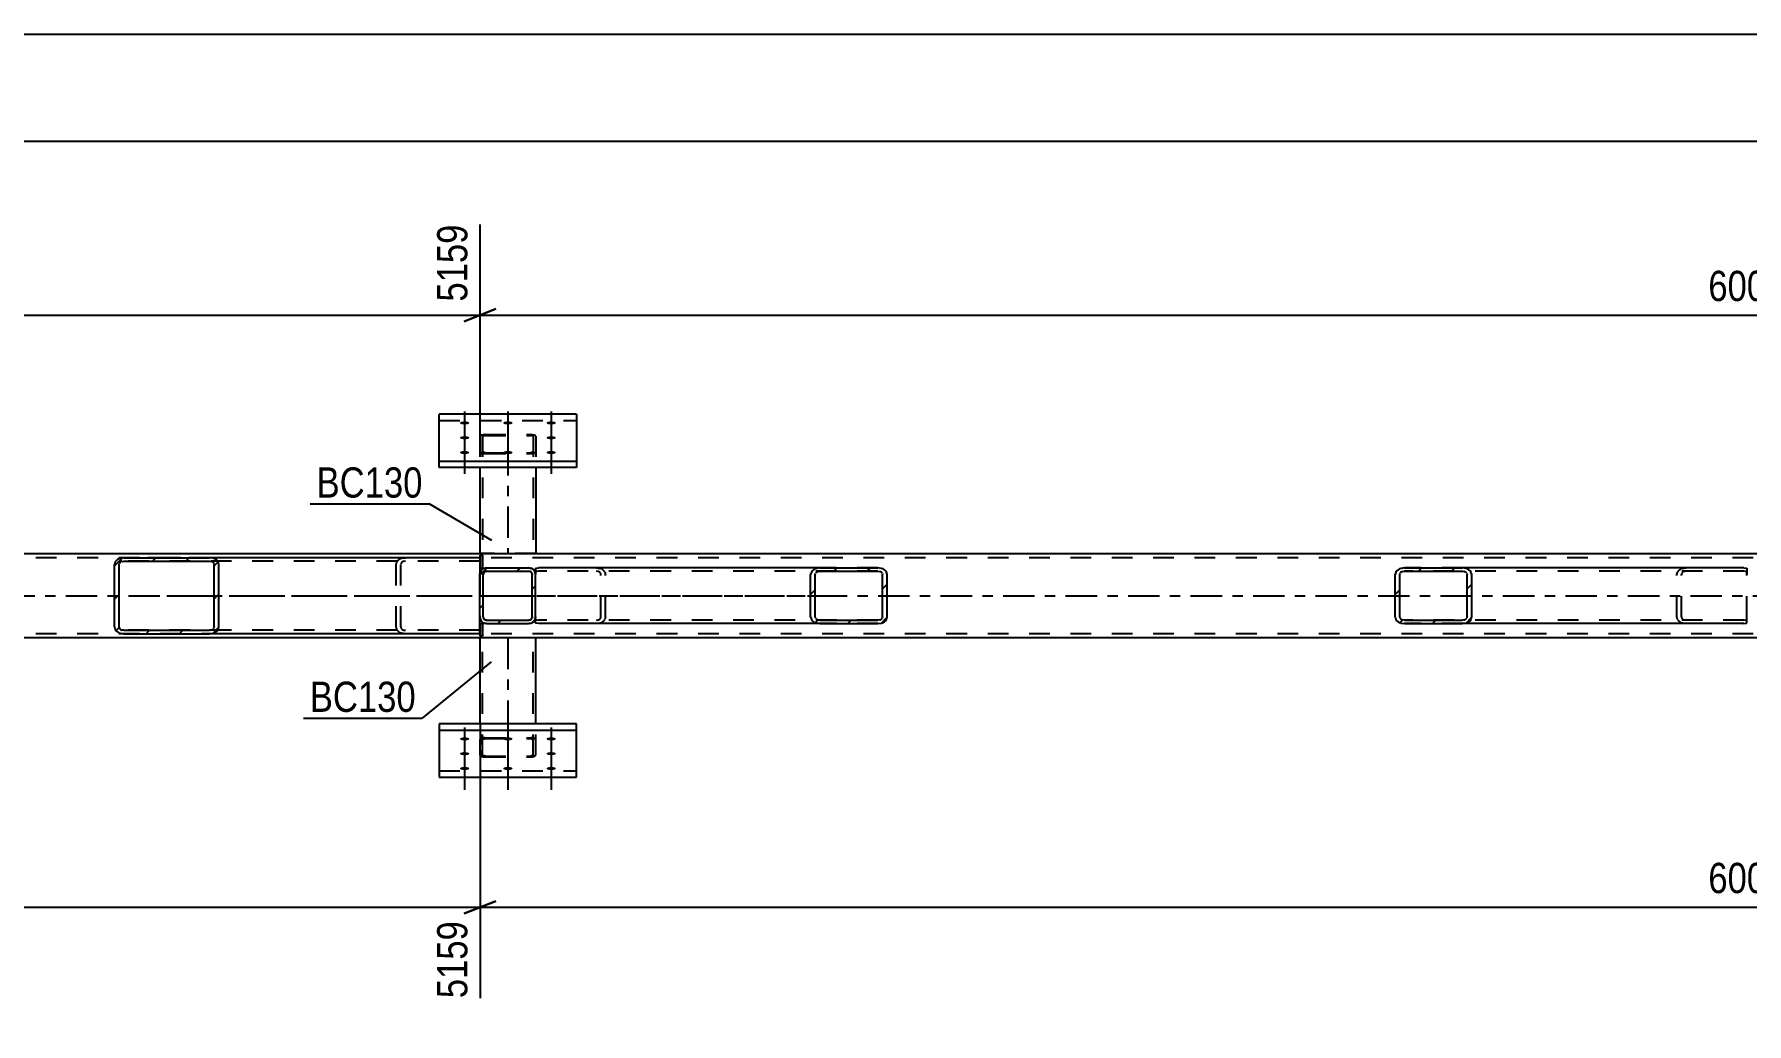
# Model space of a CAD drawing. Header units: millimetres. Extents: x 0 to 1189, y 0 to 841.
# Drawn here: x 162.2 to 324.4, y 331.2 to 425 of the extents above; entities that cross this region are included whole.
import ezdxf

# ---------------------------------------------------------------- set-up
doc = ezdxf.new("R2010")
doc.units = ezdxf.units.MM
doc.linetypes.add('DXK_LINE_DOT2', pattern=[3.9198, 1.9599, -1.9599])
doc.linetypes.add('DXK_LINE_DOT3', pattern=[5.9187, 2.979, -0.9799, 0.9799, -0.9799])
doc.styles.add('Arial Narrow', font='ARIALN.TTF', dxfattribs={"height": 0.2})

# ---------------------------------------------------------------- blocks, each defined once
blk = doc.blocks.new('Part-761554047-2771 - 2746')
at = {"color": 2, "linetype": 'Continuous'}
for p, q in [((204.44, 369.15), (204.44, 369.15)), ((204.44, 369.15), (204.44, 367.95)), ((204.44, 369.15), (204.68, 369.15)), ((204.68, 369.15), (204.68, 369.15)), ((204.68, 369.15), (204.68, 367.95)), ((204.68, 367.95), (204.44, 367.95)), ((204.68, 367.95), (204.68, 367.95))]:
    blk.add_line(p, q, dxfattribs=at)
at = {"color": 7, "linetype": 'DXK_LINE_DOT2'}
for p, q in [((204.44, 367.95), (204.44, 369.15)), ((204.68, 369.15), (204.68, 367.95))]:
    blk.add_line(p, q, dxfattribs=at)
blk = doc.blocks.new('Part-761554047-2772 - 2746')
at = {"color": 2, "linetype": 'Continuous'}
for p, q in [((204.44, 375.63), (204.44, 375.63)), ((204.44, 375.63), (204.68, 375.63)), ((204.44, 374.43), (204.44, 375.63)), ((204.68, 375.63), (204.68, 375.63)), ((204.68, 374.43), (204.68, 375.63)), ((204.44, 374.43), (204.68, 374.43)), ((204.68, 374.43), (204.68, 374.43))]:
    blk.add_line(p, q, dxfattribs=at)
at = {"color": 7, "linetype": 'DXK_LINE_DOT2'}
for p, q in [((204.44, 374.43), (204.44, 375.63)), ((204.68, 375.63), (204.68, 374.43)), ((204.68, 374.43), (204.68, 374.43))]:
    blk.add_line(p, q, dxfattribs=at)
blk = doc.blocks.new('Part-761554047-2777 - 2746')
at = {"color": 2, "linetype": 'Continuous'}
for p, q in [((76.43, 375.79), (666.07, 375.79)), ((661.27, 367.79), (76.43, 367.79))]:
    blk.add_line(p, q, dxfattribs=at)
at = {"color": 7, "linetype": 'DXK_LINE_DOT2'}
for p, q in [((666.07, 375.39), (76.43, 375.39)), ((666.07, 368.19), (76.43, 368.19))]:
    blk.add_line(p, q, dxfattribs=at)
at = {"color": 7, "linetype": 'DXK_LINE_DOT3'}
blk.add_line((76.43, 371.79), (666.07, 371.79), dxfattribs=at)
blk = doc.blocks.new('Part-761554047-2869 - 2746')
at = {"color": 2, "linetype": 'Continuous'}
for p, q in [((204.44, 359.64), (204.44, 367.79)), ((209.72, 359.64), (209.72, 367.79))]:
    blk.add_line(p, q, dxfattribs=at)
at = {"color": 7, "linetype": 'DXK_LINE_DOT2'}
for p, q in [((209.72, 367.79), (204.44, 367.79)), ((204.68, 356.68), (204.68, 367.79)), ((209.48, 356.68), (209.48, 367.79)), ((204.44, 359.64), (204.44, 356.68)), ((209.72, 356.68), (209.72, 359.64)), ((204.48, 358.22), (204.44, 358.15)), ((204.44, 356.68), (204.44, 358.15)), ((204.58, 358.27), (204.48, 358.22)), ((204.74, 358.31), (204.58, 358.27)), ((204.68, 358.15), (204.7, 358.19)), ((204.7, 358.19), (204.75, 358.21)), ((204.92, 358.32), (204.74, 358.31)), ((204.75, 358.21), (204.83, 358.23)), ((204.83, 358.23), (204.92, 358.24)), ((204.92, 358.32), (209.24, 358.32)), ((204.92, 358.24), (209.24, 358.24)), ((209.42, 358.31), (209.24, 358.32)), ((209.24, 358.24), (209.33, 358.23)), ((209.33, 358.23), (209.41, 358.21)), ((209.41, 358.21), (209.46, 358.19)), ((209.58, 358.27), (209.42, 358.31)), ((209.46, 358.19), (209.48, 358.15)), ((209.68, 358.22), (209.58, 358.27)), ((209.72, 358.15), (209.68, 358.22)), ((204.44, 356.68), (204.48, 356.61)), ((204.48, 356.61), (204.58, 356.56)), ((204.58, 356.56), (204.74, 356.52)), ((204.7, 356.65), (204.68, 356.68)), ((204.75, 356.62), (204.7, 356.65)), ((204.74, 356.52), (204.92, 356.51)), ((204.83, 356.6), (204.75, 356.62)), ((204.92, 356.59), (204.83, 356.6)), ((204.92, 356.59), (209.24, 356.59)), ((204.92, 356.51), (209.24, 356.51)), ((209.33, 356.6), (209.24, 356.59)), ((209.24, 356.51), (209.42, 356.52)), ((209.41, 356.62), (209.33, 356.6)), ((209.46, 356.65), (209.41, 356.62)), ((209.42, 356.52), (209.58, 356.56)), ((209.48, 356.68), (209.46, 356.65)), ((209.58, 356.56), (209.68, 356.61)), ((209.68, 356.61), (209.72, 356.68))]:
    blk.add_line(p, q, dxfattribs=at)
at = {"color": 7, "linetype": 'DXK_LINE_DOT3'}
blk.add_line((207.08, 367.79), (207.08, 357.42), dxfattribs=at)
blk = doc.blocks.new('Bolt-761554047-2819 - 2746')
at = {"linetype": 'Continuous'}
for points in [[(202.98, 358.37), (203.07, 358.36), (203.16, 358.35), (203.24, 358.34), (203.31, 358.32), (203.36, 358.29), (203.4, 358.26), (203.42, 358.23), (203.42, 358.2), (203.4, 358.17), (203.36, 358.14), (203.31, 358.12), (203.24, 358.09), (203.16, 358.08), (203.07, 358.07), (202.98, 358.07), (202.89, 358.07), (202.8, 358.08), (202.72, 358.09), (202.65, 358.12), (202.6, 358.14), (202.56, 358.17), (202.54, 358.2), (202.54, 358.23), (202.56, 358.26), (202.6, 358.29), (202.65, 358.32), (202.72, 358.34), (202.8, 358.35), (202.89, 358.36)], [(202.98, 356.96), (203.07, 356.96), (203.16, 356.95), (203.24, 356.94), (203.31, 356.91), (203.36, 356.89), (203.4, 356.86), (203.42, 356.83), (203.42, 356.8), (203.4, 356.77), (203.36, 356.74), (203.31, 356.71), (203.24, 356.69), (203.16, 356.68), (203.07, 356.67), (202.98, 356.66), (202.89, 356.67), (202.8, 356.68), (202.72, 356.69), (202.65, 356.71), (202.6, 356.74), (202.56, 356.77), (202.54, 356.8), (202.54, 356.83), (202.56, 356.86), (202.6, 356.89), (202.65, 356.91), (202.72, 356.94), (202.8, 356.95), (202.89, 356.96)], [(207.08, 358.37), (207.17, 358.36), (207.26, 358.35), (207.34, 358.34), (207.41, 358.32), (207.46, 358.29), (207.5, 358.26), (207.52, 358.23), (207.52, 358.2), (207.5, 358.17), (207.46, 358.14), (207.41, 358.12), (207.34, 358.09), (207.26, 358.08), (207.17, 358.07), (207.08, 358.07), (206.99, 358.07), (206.9, 358.08), (206.82, 358.09), (206.75, 358.12), (206.7, 358.14), (206.66, 358.17), (206.64, 358.2), (206.64, 358.23), (206.66, 358.26), (206.7, 358.29), (206.75, 358.32), (206.82, 358.34), (206.9, 358.35), (206.99, 358.36)], [(211.18, 358.37), (211.27, 358.36), (211.36, 358.35), (211.44, 358.34), (211.51, 358.32), (211.56, 358.29), (211.6, 358.26), (211.62, 358.23), (211.62, 358.2), (211.6, 358.17), (211.56, 358.14), (211.51, 358.12), (211.44, 358.09), (211.36, 358.08), (211.27, 358.07), (211.18, 358.07), (211.09, 358.07), (211, 358.08), (210.92, 358.09), (210.85, 358.12), (210.8, 358.14), (210.76, 358.17), (210.74, 358.2), (210.74, 358.23), (210.76, 358.26), (210.8, 358.29), (210.85, 358.32), (210.92, 358.34), (211, 358.35), (211.09, 358.36)], [(211.18, 356.96), (211.27, 356.96), (211.36, 356.95), (211.44, 356.94), (211.51, 356.91), (211.56, 356.89), (211.6, 356.86), (211.62, 356.83), (211.62, 356.8), (211.6, 356.77), (211.56, 356.74), (211.51, 356.71), (211.44, 356.69), (211.36, 356.68), (211.27, 356.67), (211.18, 356.66), (211.09, 356.67), (211, 356.68), (210.92, 356.69), (210.85, 356.71), (210.8, 356.74), (210.76, 356.77), (210.74, 356.8), (210.74, 356.83), (210.76, 356.86), (210.8, 356.89), (210.85, 356.91), (210.92, 356.94), (211, 356.95), (211.09, 356.96)], [(202.98, 355.56), (203.07, 355.56), (203.16, 355.55), (203.24, 355.53), (203.31, 355.51), (203.36, 355.49), (203.4, 355.46), (203.42, 355.43), (203.42, 355.4), (203.4, 355.37), (203.36, 355.34), (203.31, 355.31), (203.24, 355.29), (203.16, 355.27), (203.07, 355.26), (202.98, 355.26), (202.89, 355.26), (202.8, 355.27), (202.72, 355.29), (202.65, 355.31), (202.6, 355.34), (202.56, 355.37), (202.54, 355.4), (202.54, 355.43), (202.56, 355.46), (202.6, 355.49), (202.65, 355.51), (202.72, 355.53), (202.8, 355.55), (202.89, 355.56)], [(207.08, 355.56), (207.17, 355.56), (207.26, 355.55), (207.34, 355.53), (207.41, 355.51), (207.46, 355.49), (207.5, 355.46), (207.52, 355.43), (207.52, 355.4), (207.5, 355.37), (207.46, 355.34), (207.41, 355.31), (207.34, 355.29), (207.26, 355.27), (207.17, 355.26), (207.08, 355.26), (206.99, 355.26), (206.9, 355.27), (206.82, 355.29), (206.75, 355.31), (206.7, 355.34), (206.66, 355.37), (206.64, 355.4), (206.64, 355.43), (206.66, 355.46), (206.7, 355.49), (206.75, 355.51), (206.82, 355.53), (206.9, 355.55), (206.99, 355.56)], [(211.18, 355.56), (211.27, 355.56), (211.36, 355.55), (211.44, 355.53), (211.51, 355.51), (211.56, 355.49), (211.6, 355.46), (211.62, 355.43), (211.62, 355.4), (211.6, 355.37), (211.56, 355.34), (211.51, 355.31), (211.44, 355.29), (211.36, 355.27), (211.27, 355.26), (211.18, 355.26), (211.09, 355.26), (211, 355.27), (210.92, 355.29), (210.85, 355.31), (210.8, 355.34), (210.76, 355.37), (210.74, 355.4), (210.74, 355.43), (210.76, 355.46), (210.8, 355.49), (210.85, 355.51), (210.92, 355.53), (211, 355.55), (211.09, 355.56)]]:
    blk.add_hatch(color=1, dxfattribs=at).paths.add_polyline_path(points)
at = {"color": 1, "linetype": 'Continuous'}
for p, q in [((202.98, 359.31), (202.98, 356.19)), ((207.08, 359.31), (207.08, 356.19)), ((211.18, 359.31), (211.18, 356.19)), ((202.98, 357.9), (202.98, 354.78)), ((211.18, 357.9), (211.18, 354.78)), ((202.98, 356.5), (202.98, 353.38)), ((207.08, 356.5), (207.08, 353.38)), ((211.18, 356.5), (211.18, 353.38))]:
    blk.add_line(p, q, dxfattribs=at)
blk = doc.blocks.new('Bolt-761554047-2820 - 2746')
at = {"linetype": 'Continuous'}
for points in [[(202.98, 388.02), (202.89, 388.02), (202.8, 388.03), (202.72, 388.04), (202.65, 388.06), (202.6, 388.09), (202.56, 388.12), (202.54, 388.15), (202.54, 388.18), (202.56, 388.21), (202.6, 388.24), (202.65, 388.27), (202.72, 388.29), (202.8, 388.3), (202.89, 388.31), (202.98, 388.32), (203.07, 388.31), (203.16, 388.3), (203.24, 388.29), (203.31, 388.27), (203.36, 388.24), (203.4, 388.21), (203.42, 388.18), (203.42, 388.15), (203.4, 388.12), (203.36, 388.09), (203.31, 388.06), (203.24, 388.04), (203.16, 388.03), (203.07, 388.02)], [(207.08, 388.02), (206.99, 388.02), (206.9, 388.03), (206.82, 388.04), (206.75, 388.06), (206.7, 388.09), (206.66, 388.12), (206.64, 388.15), (206.64, 388.18), (206.66, 388.21), (206.7, 388.24), (206.75, 388.27), (206.82, 388.29), (206.9, 388.3), (206.99, 388.31), (207.08, 388.32), (207.17, 388.31), (207.26, 388.3), (207.34, 388.29), (207.41, 388.27), (207.46, 388.24), (207.5, 388.21), (207.52, 388.18), (207.52, 388.15), (207.5, 388.12), (207.46, 388.09), (207.41, 388.06), (207.34, 388.04), (207.26, 388.03), (207.17, 388.02)], [(211.18, 388.02), (211.09, 388.02), (211, 388.03), (210.92, 388.04), (210.85, 388.06), (210.8, 388.09), (210.76, 388.12), (210.74, 388.15), (210.74, 388.18), (210.76, 388.21), (210.8, 388.24), (210.85, 388.27), (210.92, 388.29), (211, 388.3), (211.09, 388.31), (211.18, 388.32), (211.27, 388.31), (211.36, 388.3), (211.44, 388.29), (211.51, 388.27), (211.56, 388.24), (211.6, 388.21), (211.62, 388.18), (211.62, 388.15), (211.6, 388.12), (211.56, 388.09), (211.51, 388.06), (211.44, 388.04), (211.36, 388.03), (211.27, 388.02)], [(202.98, 386.61), (202.89, 386.62), (202.8, 386.63), (202.72, 386.64), (202.65, 386.66), (202.6, 386.69), (202.56, 386.72), (202.54, 386.75), (202.54, 386.78), (202.56, 386.81), (202.6, 386.84), (202.65, 386.86), (202.72, 386.89), (202.8, 386.9), (202.89, 386.91), (202.98, 386.91), (203.07, 386.91), (203.16, 386.9), (203.24, 386.89), (203.31, 386.86), (203.36, 386.84), (203.4, 386.81), (203.42, 386.78), (203.42, 386.75), (203.4, 386.72), (203.36, 386.69), (203.31, 386.66), (203.24, 386.64), (203.16, 386.63), (203.07, 386.62)], [(211.18, 386.61), (211.09, 386.62), (211, 386.63), (210.92, 386.64), (210.85, 386.66), (210.8, 386.69), (210.76, 386.72), (210.74, 386.75), (210.74, 386.78), (210.76, 386.81), (210.8, 386.84), (210.85, 386.86), (210.92, 386.89), (211, 386.9), (211.09, 386.91), (211.18, 386.91), (211.27, 386.91), (211.36, 386.9), (211.44, 386.89), (211.51, 386.86), (211.56, 386.84), (211.6, 386.81), (211.62, 386.78), (211.62, 386.75), (211.6, 386.72), (211.56, 386.69), (211.51, 386.66), (211.44, 386.64), (211.36, 386.63), (211.27, 386.62)], [(202.98, 385.21), (202.89, 385.21), (202.8, 385.22), (202.72, 385.24), (202.65, 385.26), (202.6, 385.29), (202.56, 385.31), (202.54, 385.35), (202.54, 385.38), (202.56, 385.41), (202.6, 385.44), (202.65, 385.46), (202.72, 385.48), (202.8, 385.5), (202.89, 385.51), (202.98, 385.51), (203.07, 385.51), (203.16, 385.5), (203.24, 385.48), (203.31, 385.46), (203.36, 385.44), (203.4, 385.41), (203.42, 385.38), (203.42, 385.35), (203.4, 385.31), (203.36, 385.29), (203.31, 385.26), (203.24, 385.24), (203.16, 385.22), (203.07, 385.21)], [(207.08, 385.21), (206.99, 385.21), (206.9, 385.22), (206.82, 385.24), (206.75, 385.26), (206.7, 385.29), (206.66, 385.31), (206.64, 385.35), (206.64, 385.38), (206.66, 385.41), (206.7, 385.44), (206.75, 385.46), (206.82, 385.48), (206.9, 385.5), (206.99, 385.51), (207.08, 385.51), (207.17, 385.51), (207.26, 385.5), (207.34, 385.48), (207.41, 385.46), (207.46, 385.44), (207.5, 385.41), (207.52, 385.38), (207.52, 385.35), (207.5, 385.31), (207.46, 385.29), (207.41, 385.26), (207.34, 385.24), (207.26, 385.22), (207.17, 385.21)], [(211.18, 385.21), (211.09, 385.21), (211, 385.22), (210.92, 385.24), (210.85, 385.26), (210.8, 385.29), (210.76, 385.31), (210.74, 385.35), (210.74, 385.38), (210.76, 385.41), (210.8, 385.44), (210.85, 385.46), (210.92, 385.48), (211, 385.5), (211.09, 385.51), (211.18, 385.51), (211.27, 385.51), (211.36, 385.5), (211.44, 385.48), (211.51, 385.46), (211.56, 385.44), (211.6, 385.41), (211.62, 385.38), (211.62, 385.35), (211.6, 385.31), (211.56, 385.29), (211.51, 385.26), (211.44, 385.24), (211.36, 385.22), (211.27, 385.21)]]:
    blk.add_hatch(color=1, dxfattribs=at).paths.add_polyline_path(points)
at = {"color": 1, "linetype": 'Continuous'}
for p, q in [((202.98, 389.26), (202.98, 386.14)), ((202.98, 387.85), (202.98, 384.73)), ((207.08, 389.26), (207.08, 386.14)), ((211.18, 389.26), (211.18, 386.14)), ((211.18, 387.85), (211.18, 384.73)), ((202.98, 386.45), (202.98, 383.33)), ((207.08, 386.45), (207.08, 383.33)), ((211.18, 386.45), (211.18, 383.33))]:
    blk.add_line(p, q, dxfattribs=at)
blk = doc.blocks.new('Part-761554047-2841 - 2746')
at = {"color": 2, "linetype": 'Continuous'}
for p, q in [((200.58, 383.94), (200.58, 388.99)), ((213.58, 388.99), (200.58, 388.99)), ((213.58, 388.99), (213.58, 383.94)), ((200.58, 384.54), (213.58, 384.54)), ((213.58, 383.94), (200.58, 383.94))]:
    blk.add_line(p, q, dxfattribs=at)
at = {"color": 7, "linetype": 'DXK_LINE_DOT2'}
blk.add_line((200.58, 388.39), (213.58, 388.39), dxfattribs=at)
blk = doc.blocks.new('Part-761554047-2842 - 2746')
at = {"color": 2, "linetype": 'Continuous'}
for p, q in [((213.58, 359.64), (200.58, 359.64)), ((200.58, 359.64), (200.58, 354.59)), ((200.58, 359.04), (213.58, 359.04)), ((213.58, 354.59), (213.58, 359.64)), ((200.58, 354.59), (213.58, 354.59))]:
    blk.add_line(p, q, dxfattribs=at)
at = {"color": 7, "linetype": 'DXK_LINE_DOT2'}
blk.add_line((200.58, 355.19), (213.58, 355.19), dxfattribs=at)
blk = doc.blocks.new('Part-761554047-2843 - 2746')
at = {"linetype": 'Continuous'}
h = blk.add_hatch(dxfattribs=at)
h.set_pattern_fill('', scale=0.7, style=0, pattern_type=0)
h.set_pattern_definition([(45, (242.4676, 369.1973), (-1.57154, 1.57154), [])])
h.paths.add_polyline_path([(242.13, 369.15), (242.47, 369.2), (242.75, 369.34), (242.94, 369.54), (243.01, 369.79), (243.01, 373.79), (242.94, 374.03), (242.75, 374.24), (242.47, 374.38), (242.13, 374.43), (236.64, 374.43), (236.3, 374.38), (236.02, 374.24), (235.83, 374.03), (235.76, 373.79), (235.76, 369.79), (235.83, 369.54), (236.02, 369.34), (236.3, 369.2), (236.64, 369.15)])
h.paths.add_polyline_path([(236.47, 369.49), (236.33, 369.56), (236.23, 369.67), (236.2, 369.79), (236.2, 373.79), (236.23, 373.91), (236.33, 374.01), (236.47, 374.08), (236.64, 374.11), (242.13, 374.11), (242.3, 374.08), (242.44, 374.01), (242.54, 373.91), (242.57, 373.79), (242.57, 369.79), (242.54, 369.67), (242.44, 369.56), (242.3, 369.49), (242.13, 369.47), (236.64, 369.47)])
at = {"color": 2, "linetype": 'Continuous'}
for p, q in [((209.71, 374.39), (209.97, 374.43)), ((209.71, 374.39), (209.71, 373.79)), ((236.64, 374.43), (209.97, 374.43)), ((235.83, 374.03), (235.76, 373.79)), ((235.76, 369.79), (235.76, 373.79)), ((236.2, 373.79), (236.23, 373.91)), ((236.2, 369.79), (236.2, 373.79)), ((236.64, 374.43), (236.3, 374.38)), ((236.47, 374.08), (236.64, 374.11)), ((236.64, 374.43), (242.13, 374.43)), ((236.64, 374.11), (242.13, 374.11)), ((242.47, 374.38), (242.13, 374.43)), ((242.13, 374.11), (242.3, 374.08)), ((242.54, 373.91), (242.57, 373.79)), ((242.57, 369.79), (242.57, 373.79)), ((243.01, 373.79), (242.94, 374.03)), ((243.01, 369.79), (243.01, 373.79)), ((209.71, 369.2), (209.71, 369.79)), ((209.71, 369.19), (209.71, 369.2)), ((209.97, 369.15), (209.71, 369.19)), ((236.64, 369.15), (209.97, 369.15)), ((235.76, 369.79), (235.83, 369.54)), ((236.23, 369.67), (236.2, 369.79)), ((236.3, 369.2), (236.64, 369.15)), ((236.64, 369.47), (236.47, 369.49)), ((236.64, 369.47), (242.13, 369.47)), ((236.64, 369.15), (242.13, 369.15)), ((242.3, 369.49), (242.13, 369.47)), ((242.13, 369.15), (242.47, 369.2)), ((242.57, 369.79), (242.54, 369.67)), ((242.94, 369.54), (243.01, 369.79))]:
    blk.add_line(p, q, dxfattribs=at)
at = {"color": 7, "linetype": 'DXK_LINE_DOT2'}
for p, q in [((209.71, 374.39), (209.71, 374.04)), ((209.8, 374.08), (209.71, 374.04)), ((209.71, 369.34), (209.71, 373.79)), ((209.97, 374.11), (209.8, 374.08)), ((242.13, 374.11), (209.97, 374.11)), ((215.46, 374.43), (215.8, 374.38)), ((215.63, 374.08), (215.46, 374.11)), ((215.9, 373.79), (215.87, 373.91)), ((215.9, 369.79), (215.9, 373.79)), ((216.27, 374.03), (216.34, 373.79)), ((216.34, 369.79), (216.34, 373.79)), ((242.13, 374.43), (236.64, 374.43)), ((209.71, 369.54), (209.8, 369.49)), ((209.8, 369.49), (209.97, 369.47)), ((242.13, 369.47), (209.97, 369.47)), ((215.46, 369.47), (215.63, 369.49)), ((215.8, 369.2), (215.46, 369.15)), ((215.87, 369.67), (215.9, 369.79)), ((216.34, 369.79), (216.27, 369.54)), ((242.13, 369.15), (236.64, 369.15))]:
    blk.add_line(p, q, dxfattribs=at)
at = {"color": 7, "linetype": 'DXK_LINE_DOT3'}
blk.add_line((205.86, 371.79), (239.39, 371.79), dxfattribs=at)
at = {"color": 7, "linetype": 'DXK_LINE_DOT2'}
for centre, radius, start, end in [((215.53, 373.7), 0.401, 32.4105, 75.4453), ((215.59, 373.6), 0.802, 32.4105, 75.4453), ((215.53, 369.88), 0.401, 284.5547, 327.5895), ((215.59, 369.97), 0.802, 284.5547, 327.5895)]:
    blk.add_arc(centre, radius, start, end, dxfattribs=at)
at = {"color": 2, "linetype": 'Continuous'}
for centre, radius, start, end in [((236.51, 373.6), 0.802, 104.5547, 147.5895), ((236.57, 373.7), 0.401, 104.5547, 147.5895), ((242.2, 373.7), 0.401, 32.4105, 75.4453), ((242.27, 373.6), 0.802, 32.4105, 75.4453), ((236.51, 369.97), 0.802, 212.4105, 255.4453), ((236.57, 369.88), 0.401, 212.4105, 255.4453), ((242.2, 369.88), 0.401, 284.5547, 327.5895), ((242.27, 369.97), 0.802, 284.5547, 327.5895)]:
    blk.add_arc(centre, radius, start, end, dxfattribs=at)
blk = doc.blocks.new('Part-761554047-2856 - 2746')
at = {"linetype": 'Continuous'}
h = blk.add_hatch(dxfattribs=at)
h.set_pattern_fill('', scale=0.7, style=0, pattern_type=0)
h.set_pattern_definition([(45, (209.3167, 369.1973), (-1.57154, 1.57154), [])])
h.paths.add_polyline_path([(209.07, 369.15), (209.32, 369.2), (209.52, 369.34), (209.66, 369.54), (209.71, 369.79), (209.71, 373.79), (209.66, 374.03), (209.52, 374.24), (209.32, 374.38), (209.07, 374.43), (205.07, 374.43), (204.83, 374.38), (204.62, 374.24), (204.48, 374.03), (204.43, 373.79), (204.43, 369.79), (204.48, 369.54), (204.62, 369.34), (204.83, 369.2), (205.07, 369.15)])
h.paths.add_polyline_path([(204.95, 369.49), (204.85, 369.56), (204.78, 369.67), (204.75, 369.79), (204.75, 373.79), (204.78, 373.91), (204.85, 374.01), (204.95, 374.08), (205.07, 374.11), (209.07, 374.11), (209.19, 374.08), (209.3, 374.01), (209.37, 373.91), (209.39, 373.79), (209.39, 369.79), (209.37, 369.67), (209.3, 369.56), (209.19, 369.49), (209.07, 369.47), (205.07, 369.47)])
at = {"color": 7, "linetype": 'DXK_LINE_DOT2'}
for p, q in [((204.43, 373.79), (204.48, 374.03)), ((204.43, 369.79), (204.43, 373.79)), ((204.78, 373.91), (204.75, 373.79)), ((204.75, 369.79), (204.75, 373.79)), ((204.83, 374.38), (205.07, 374.43)), ((205.07, 374.11), (204.95, 374.08)), ((205.07, 374.43), (209.07, 374.43)), ((205.07, 374.11), (209.07, 374.11)), ((209.07, 374.43), (209.32, 374.38)), ((209.19, 374.08), (209.07, 374.11)), ((209.39, 373.79), (209.37, 373.91)), ((209.39, 369.79), (209.39, 373.79)), ((209.66, 374.03), (209.71, 373.79)), ((209.71, 369.79), (209.71, 373.79)), ((204.48, 369.54), (204.43, 369.79)), ((204.75, 369.79), (204.78, 369.67)), ((205.07, 369.15), (204.83, 369.2)), ((204.95, 369.49), (205.07, 369.47)), ((205.07, 369.47), (209.07, 369.47)), ((205.07, 369.15), (209.07, 369.15)), ((209.07, 369.47), (209.19, 369.49)), ((209.32, 369.2), (209.07, 369.15)), ((209.37, 369.67), (209.39, 369.79)), ((209.71, 369.79), (209.66, 369.54))]:
    blk.add_line(p, q, dxfattribs=at)
at = {"color": 2, "linetype": 'Continuous'}
for p, q in [((204.48, 374.03), (204.43, 373.79)), ((204.43, 369.79), (204.43, 373.79)), ((204.75, 373.79), (204.78, 373.91)), ((204.75, 369.79), (204.75, 373.79)), ((205.07, 374.43), (204.83, 374.38)), ((204.95, 374.08), (205.07, 374.11)), ((205.07, 374.43), (209.07, 374.43)), ((205.07, 374.11), (209.07, 374.11)), ((209.32, 374.38), (209.07, 374.43)), ((209.07, 374.11), (209.19, 374.08)), ((209.37, 373.91), (209.39, 373.79)), ((209.39, 369.79), (209.39, 373.79)), ((209.71, 373.79), (209.66, 374.03)), ((209.71, 369.79), (209.71, 373.79)), ((204.43, 369.79), (204.48, 369.54)), ((204.78, 369.67), (204.75, 369.79)), ((204.83, 369.2), (205.07, 369.15)), ((205.07, 369.47), (204.95, 369.49)), ((205.07, 369.47), (209.07, 369.47)), ((205.07, 369.15), (209.07, 369.15)), ((209.19, 369.49), (209.07, 369.47)), ((209.07, 369.15), (209.32, 369.2)), ((209.39, 369.79), (209.37, 369.67)), ((209.66, 369.54), (209.71, 369.79))]:
    blk.add_line(p, q, dxfattribs=at)
at = {"color": 7, "linetype": 'DXK_LINE_DOT3'}
blk.add_line((207.07, 371.79), (207.07, 371.79), dxfattribs=at)
at = {"color": 7, "linetype": 'DXK_LINE_DOT2'}
for centre, radius, start, end in [((205.07, 373.79), 0.64, 112.5, 157.5), ((205.07, 373.79), 0.32, 112.5, 157.5), ((209.07, 373.79), 0.32, 22.5, 67.5), ((209.07, 373.79), 0.64, 22.5, 67.5), ((205.07, 369.79), 0.64, 202.5, 247.5), ((205.07, 369.79), 0.32, 202.5, 247.5), ((209.07, 369.79), 0.32, 292.5, 337.5), ((209.07, 369.79), 0.64, 292.5, 337.5)]:
    blk.add_arc(centre, radius, start, end, dxfattribs=at)
at = {"color": 2, "linetype": 'Continuous'}
for centre, radius, start, end in [((205.07, 373.79), 0.64, 112.5, 157.5), ((205.07, 373.79), 0.32, 112.5, 157.5), ((209.07, 373.79), 0.32, 22.5, 67.5), ((209.07, 373.79), 0.64, 22.5, 67.5), ((205.07, 369.79), 0.64, 202.5, 247.5), ((205.07, 369.79), 0.32, 202.5, 247.5), ((209.07, 369.79), 0.32, 292.5, 337.5), ((209.07, 369.79), 0.64, 292.5, 337.5)]:
    blk.add_arc(centre, radius, start, end, dxfattribs=at)
blk = doc.blocks.new('Part-761554047-2871 - 2746')
at = {"linetype": 'Continuous'}
h = blk.add_hatch(dxfattribs=at)
h.set_pattern_fill('', scale=0.7, style=0, pattern_type=0)
h.set_pattern_definition([(45, (179.1571, 368.2373), (-1.57154, 1.57154), [])])
h.paths.add_polyline_path([(178.82, 368.19), (179.16, 368.24), (179.44, 368.38), (179.63, 368.58), (179.7, 368.83), (179.7, 374.75), (179.63, 374.99), (179.44, 375.2), (179.16, 375.34), (178.82, 375.39), (170.69, 375.39), (170.36, 375.34), (170.07, 375.2), (169.88, 374.99), (169.82, 374.75), (169.82, 368.83), (169.88, 368.58), (170.07, 368.38), (170.36, 368.24), (170.69, 368.19)])
h.paths.add_polyline_path([(170.53, 368.53), (170.38, 368.6), (170.29, 368.71), (170.25, 368.83), (170.25, 374.75), (170.29, 374.87), (170.38, 374.97), (170.53, 375.04), (170.69, 375.07), (178.82, 375.07), (178.99, 375.04), (179.13, 374.97), (179.23, 374.87), (179.26, 374.75), (179.26, 368.83), (179.23, 368.71), (179.13, 368.6), (178.99, 368.53), (178.82, 368.51), (170.69, 368.51)])
at = {"color": 2, "linetype": 'Continuous'}
for p, q in [((169.88, 374.99), (169.82, 374.75)), ((169.82, 368.83), (169.82, 374.75)), ((170.25, 374.75), (170.29, 374.87)), ((170.25, 368.83), (170.25, 374.75)), ((170.69, 375.39), (170.36, 375.34)), ((170.53, 375.04), (170.69, 375.07)), ((170.69, 375.39), (178.82, 375.39)), ((170.69, 375.07), (178.82, 375.07)), ((204.43, 375.39), (178.82, 375.39)), ((179.16, 375.34), (178.82, 375.39)), ((178.82, 375.07), (178.99, 375.04)), ((179.23, 374.87), (179.26, 374.75)), ((179.26, 368.83), (179.26, 374.75)), ((179.7, 374.75), (179.63, 374.99)), ((179.7, 368.83), (179.7, 374.75)), ((204.43, 375.39), (204.43, 374.75)), ((204.43, 374.75), (204.43, 373.79)), ((169.82, 368.83), (169.88, 368.58)), ((170.29, 368.71), (170.25, 368.83)), ((170.36, 368.24), (170.69, 368.19)), ((170.69, 368.51), (170.53, 368.53)), ((170.69, 368.51), (178.82, 368.51)), ((178.99, 368.53), (178.82, 368.51)), ((178.82, 368.19), (179.16, 368.24)), ((179.26, 368.83), (179.23, 368.71)), ((179.63, 368.58), (179.7, 368.83)), ((204.43, 368.83), (204.43, 369.79)), ((204.43, 368.19), (204.43, 368.83)), ((170.69, 368.19), (178.82, 368.19)), ((204.43, 368.19), (178.82, 368.19))]:
    blk.add_line(p, q, dxfattribs=at)
at = {"color": 7, "linetype": 'DXK_LINE_DOT2'}
for p, q in [((178.82, 375.39), (170.69, 375.39)), ((204.43, 375.07), (170.69, 375.07)), ((196.49, 374.75), (196.55, 374.99)), ((196.49, 368.83), (196.49, 374.75)), ((196.96, 374.87), (196.93, 374.75)), ((196.93, 368.83), (196.93, 374.75)), ((197.03, 375.34), (197.37, 375.39)), ((197.37, 375.07), (197.2, 375.04)), ((204.43, 373.79), (204.43, 369.79)), ((204.43, 368.51), (170.69, 368.51)), ((196.55, 368.58), (196.49, 368.83)), ((196.93, 368.83), (196.96, 368.71)), ((197.37, 368.19), (197.03, 368.24)), ((197.2, 368.53), (197.37, 368.51)), ((204.43, 368.19), (204.43, 368.71)), ((170.69, 368.19), (178.82, 368.19))]:
    blk.add_line(p, q, dxfattribs=at)
at = {"color": 7, "linetype": 'DXK_LINE_DOT3'}
blk.add_line((174.76, 371.79), (208.28, 371.79), dxfattribs=at)
at = {"color": 2, "linetype": 'Continuous'}
for centre, radius, start, end in [((170.56, 374.56), 0.802, 104.5547, 147.5895), ((170.63, 374.66), 0.401, 104.5547, 147.5895), ((178.89, 374.66), 0.401, 32.4105, 75.4453), ((178.96, 374.56), 0.802, 32.4105, 75.4453), ((170.56, 369.01), 0.802, 212.4105, 255.4453), ((170.63, 368.92), 0.401, 212.4105, 255.4453), ((178.89, 368.92), 0.401, 284.5547, 327.5895), ((178.96, 369.01), 0.802, 284.5547, 327.5895)]:
    blk.add_arc(centre, radius, start, end, dxfattribs=at)
at = {"color": 7, "linetype": 'DXK_LINE_DOT2'}
for centre, radius, start, end in [((197.23, 374.56), 0.802, 104.5547, 147.5895), ((197.3, 374.66), 0.401, 104.5547, 147.5895), ((197.23, 369.01), 0.802, 212.4105, 255.4453), ((197.3, 368.92), 0.401, 212.4105, 255.4453)]:
    blk.add_arc(centre, radius, start, end, dxfattribs=at)
blk = doc.blocks.new('Part-761554047-2872 - 2746')
at = {"linetype": 'Continuous'}
h = blk.add_hatch(dxfattribs=at)
h.set_pattern_fill('', scale=0.7, style=0, pattern_type=0)
h.set_pattern_definition([(45, (297.839, 369.1973), (-1.57154, 1.57154), [])])
h.paths.add_polyline_path([(297.5, 369.15), (297.84, 369.2), (298.12, 369.34), (298.31, 369.54), (298.38, 369.79), (298.38, 373.79), (298.31, 374.03), (298.12, 374.24), (297.84, 374.38), (297.5, 374.43), (292.01, 374.43), (291.68, 374.38), (291.39, 374.24), (291.2, 374.03), (291.13, 373.79), (291.13, 369.79), (291.2, 369.54), (291.39, 369.34), (291.68, 369.2), (292.01, 369.15)])
h.paths.add_polyline_path([(291.84, 369.49), (291.7, 369.56), (291.61, 369.67), (291.57, 369.79), (291.57, 373.79), (291.61, 373.91), (291.7, 374.01), (291.84, 374.08), (292.01, 374.11), (297.5, 374.11), (297.67, 374.08), (297.81, 374.01), (297.91, 373.91), (297.94, 373.79), (297.94, 369.79), (297.91, 369.67), (297.81, 369.56), (297.67, 369.49), (297.5, 369.47), (292.01, 369.47)])
at = {"color": 2, "linetype": 'Continuous'}
for p, q in [((291.2, 374.03), (291.13, 373.79)), ((291.13, 369.79), (291.13, 373.79)), ((291.57, 373.79), (291.61, 373.91)), ((291.57, 369.79), (291.57, 373.79)), ((292.01, 374.43), (291.68, 374.38)), ((291.84, 374.08), (292.01, 374.11)), ((292.01, 374.43), (297.5, 374.43)), ((292.01, 374.11), (297.5, 374.11)), ((324.17, 374.43), (297.5, 374.43)), ((297.84, 374.38), (297.5, 374.43)), ((297.5, 374.11), (297.67, 374.08)), ((297.91, 373.91), (297.94, 373.79)), ((297.94, 369.79), (297.94, 373.79)), ((298.38, 373.79), (298.31, 374.03)), ((298.38, 369.79), (298.38, 373.79)), ((324.17, 374.43), (324.43, 374.39)), ((324.43, 374.39), (324.43, 374.38)), ((324.43, 374.38), (324.43, 374.24)), ((324.43, 374.24), (324.43, 373.79)), ((291.13, 369.79), (291.2, 369.54)), ((291.61, 369.67), (291.57, 369.79)), ((291.68, 369.2), (292.01, 369.15)), ((292.01, 369.47), (291.84, 369.49)), ((292.01, 369.47), (297.5, 369.47)), ((292.01, 369.15), (297.5, 369.15)), ((297.67, 369.49), (297.5, 369.47)), ((297.5, 369.15), (297.84, 369.2)), ((324.17, 369.15), (297.5, 369.15)), ((297.94, 369.79), (297.91, 369.67)), ((298.31, 369.54), (298.38, 369.79)), ((324.17, 369.15), (324.43, 369.19)), ((324.43, 369.19), (324.43, 369.79))]:
    blk.add_line(p, q, dxfattribs=at)
at = {"color": 7, "linetype": 'DXK_LINE_DOT2'}
for p, q in [((297.5, 374.43), (292.01, 374.43)), ((324.17, 374.11), (292.01, 374.11)), ((317.81, 373.79), (317.87, 374.03)), ((317.81, 369.79), (317.81, 373.79)), ((318.28, 373.91), (318.24, 373.79)), ((318.24, 369.79), (318.24, 373.79)), ((318.35, 374.38), (318.68, 374.43)), ((318.68, 374.11), (318.52, 374.08)), ((324.34, 374.08), (324.17, 374.11)), ((324.43, 374.04), (324.34, 374.08)), ((324.43, 374.39), (324.43, 374.39)), ((324.43, 374.24), (324.43, 374.04)), ((324.43, 369.79), (324.43, 374.03)), ((324.17, 369.47), (292.01, 369.47)), ((297.5, 369.15), (292.01, 369.15)), ((317.87, 369.54), (317.81, 369.79)), ((318.24, 369.79), (318.28, 369.67)), ((318.68, 369.15), (318.35, 369.2)), ((318.52, 369.49), (318.68, 369.47)), ((324.17, 369.47), (324.34, 369.49)), ((324.34, 369.49), (324.43, 369.54))]:
    blk.add_line(p, q, dxfattribs=at)
at = {"color": 2, "linetype": 'Continuous'}
for centre, radius, start, end in [((291.88, 373.6), 0.802, 104.5547, 147.5896), ((291.94, 373.7), 0.401, 104.5547, 147.5896), ((297.57, 373.7), 0.401, 32.4104, 75.4453), ((297.64, 373.6), 0.802, 32.4104, 75.4453), ((291.88, 369.97), 0.802, 212.4104, 255.4453), ((291.94, 369.88), 0.401, 212.4104, 255.4453), ((297.57, 369.88), 0.401, 284.5547, 327.5896), ((297.64, 369.97), 0.802, 284.5547, 327.5896)]:
    blk.add_arc(centre, radius, start, end, dxfattribs=at)
at = {"color": 7, "linetype": 'DXK_LINE_DOT2'}
for centre, radius, start, end in [((318.55, 373.6), 0.802, 104.5547, 147.5896), ((318.62, 373.7), 0.401, 104.5547, 147.5896), ((318.55, 369.97), 0.802, 212.4104, 255.4453), ((318.62, 369.88), 0.401, 212.4104, 255.4453)]:
    blk.add_arc(centre, radius, start, end, dxfattribs=at)
blk = doc.blocks.new('Part-761554047-2921 - 2746')
at = {"color": 7, "linetype": 'DXK_LINE_DOT2'}
for p, q in [((204.48, 386.96), (204.44, 386.9)), ((204.44, 386.9), (204.44, 383.94)), ((204.58, 387.02), (204.48, 386.96)), ((204.74, 387.05), (204.58, 387.02)), ((204.68, 386.9), (204.7, 386.93)), ((204.68, 386.9), (204.68, 375.79)), ((204.7, 386.93), (204.75, 386.96)), ((204.92, 387.06), (204.74, 387.05)), ((204.75, 386.96), (204.83, 386.98)), ((204.83, 386.98), (204.92, 386.98)), ((204.92, 387.06), (209.24, 387.06)), ((204.92, 386.98), (209.24, 386.98)), ((209.42, 387.05), (209.24, 387.06)), ((209.24, 386.98), (209.33, 386.98)), ((209.33, 386.98), (209.41, 386.96)), ((209.41, 386.96), (209.46, 386.93)), ((209.58, 387.02), (209.42, 387.05)), ((209.46, 386.93), (209.48, 386.9)), ((209.48, 386.9), (209.48, 375.79)), ((209.68, 386.96), (209.58, 387.02)), ((209.72, 386.9), (209.68, 386.96)), ((209.72, 386.9), (209.72, 383.94)), ((204.44, 385.42), (204.48, 385.36)), ((204.48, 385.36), (204.58, 385.31)), ((204.58, 385.31), (204.74, 385.27)), ((204.7, 385.39), (204.68, 385.42)), ((204.75, 385.37), (204.7, 385.39)), ((204.74, 385.27), (204.92, 385.26)), ((204.83, 385.35), (204.75, 385.37)), ((204.92, 385.34), (204.83, 385.35)), ((204.92, 385.34), (209.24, 385.34)), ((204.92, 385.26), (209.24, 385.26)), ((209.33, 385.35), (209.24, 385.34)), ((209.24, 385.26), (209.42, 385.27)), ((209.41, 385.37), (209.33, 385.35)), ((209.46, 385.39), (209.41, 385.37)), ((209.42, 385.27), (209.58, 385.31)), ((209.48, 385.42), (209.46, 385.39)), ((209.58, 385.31), (209.68, 385.36)), ((209.68, 385.36), (209.72, 385.42)), ((209.72, 375.79), (204.44, 375.79))]:
    blk.add_line(p, q, dxfattribs=at)
at = {"color": 7, "linetype": 'DXK_LINE_DOT3'}
blk.add_line((207.08, 386.16), (207.08, 375.79), dxfattribs=at)
at = {"color": 2, "linetype": 'Continuous'}
for p, q in [((204.44, 375.79), (204.44, 383.94)), ((209.72, 383.94), (209.72, 375.79))]:
    blk.add_line(p, q, dxfattribs=at)
blk = doc.blocks.new('StraightDimension-761554047-3022 - 2746')
at = {"color": 7, "linetype": 'Continuous'}
for p, q in [((204.44, 357.15), (204.44, 333.64)), ((444.44, 358.04), (444.44, 331.81)), ((205.94, 342.85), (202.94, 341.65)), ((442.94, 341.65), (445.94, 342.85)), ((204.44, 342.25), (444.44, 342.25))]:
    blk.add_line(p, q, dxfattribs=at)
at = {"color": 0}
blk.add_wipeout([(328.7, 343), (328.7, 347.2), (320.19, 347.2), (320.19, 343)], dxfattribs=at)
at = {"color": 0, "linetype": 'Continuous'}
blk.add_wipeout([(443.84, 341.55), (439.64, 341.55), (439.64, 331.21), (443.84, 331.21)], dxfattribs=at)
at = {"color": 3, "style": 'Arial Narrow'}
blk.add_text('6000', height=2.863, dxfattribs=at).set_placement((320.79, 343.6))
at = {"color": 3, "linetype": 'Continuous', "style": 'Arial Narrow'}
blk.add_text('11159', height=2.863, rotation=90.0002, dxfattribs=at).set_placement((443.24, 331.81))
blk = doc.blocks.new('StraightDimension-761554047-3034 - 2746')
at = {"color": 7, "linetype": 'Continuous'}
for p, q in [((63.53, 366.79), (63.53, 339.12)), ((204.44, 357.15), (204.44, 333.64)), ((65.03, 342.85), (62.03, 341.65)), ((202.94, 341.65), (205.94, 342.85)), ((63.53, 342.25), (204.44, 342.25))]:
    blk.add_line(p, q, dxfattribs=at)
at = {"color": 0}
blk.add_wipeout([(138.24, 343), (138.24, 347.2), (129.73, 347.2), (129.73, 343)], dxfattribs=at)
at = {"color": 0, "linetype": 'Continuous'}
for points in [[(62.93, 341.55), (58.73, 341.55), (58.73, 338.52), (62.93, 338.52)], [(203.84, 341.55), (199.64, 341.55), (199.64, 333.04), (203.84, 333.04)]]:
    blk.add_wipeout(points, dxfattribs=at)
at = {"color": 3, "style": 'Arial Narrow'}
blk.add_text('5159', height=2.863, dxfattribs=at).set_placement((130.33, 343.6))
at = {"color": 3, "linetype": 'Continuous', "style": 'Arial Narrow'}
for s, height, p in [('0', 2.86, (62.33, 339.12)), ('5159', 2.863, (203.24, 333.64))]:
    blk.add_text(s, height=height, rotation=90.0002, dxfattribs=at).set_placement(p)
blk = doc.blocks.new('StraightDimension-761554047-3073 - 2746')
at = {"color": 7, "linetype": 'Continuous'}
blk.add_line((62.53, 425.01), (667.07, 425.01), dxfattribs=at)
blk = doc.blocks.new('StraightDimension-761554047-13180 - 2746')
at = {"color": 7, "linetype": 'Continuous'}
for p, q in [((444.44, 389.99), (444.44, 408.82)), ((204.44, 384.94), (204.44, 406.99)), ((205.94, 398.97), (202.94, 397.77)), ((204.44, 398.37), (444.44, 398.37)), ((442.94, 397.77), (445.94, 398.97))]:
    blk.add_line(p, q, dxfattribs=at)
at = {"color": 0, "linetype": 'Continuous'}
blk.add_wipeout([(443.84, 409.42), (439.64, 409.42), (439.64, 399.07), (443.84, 399.07)], dxfattribs=at)
at = {"color": 0}
blk.add_wipeout([(328.7, 399.12), (328.7, 403.32), (320.19, 403.32), (320.19, 399.12)], dxfattribs=at)
at = {"color": 3, "linetype": 'Continuous', "style": 'Arial Narrow'}
blk.add_text('11159', height=2.863, rotation=90.0002, dxfattribs=at).set_placement((443.24, 399.67))
at = {"color": 3, "style": 'Arial Narrow'}
blk.add_text('6000', height=2.863, dxfattribs=at).set_placement((320.79, 399.72))
blk = doc.blocks.new('StraightDimension-761554047-13181 - 2746')
at = {"color": 7, "linetype": 'Continuous'}
for p, q in [((204.44, 384.94), (204.44, 406.99)), ((63.53, 381.62), (63.53, 401.5)), ((65.03, 398.97), (62.03, 397.77)), ((63.53, 398.37), (204.44, 398.37)), ((202.94, 397.77), (205.94, 398.97))]:
    blk.add_line(p, q, dxfattribs=at)
at = {"color": 0, "linetype": 'Continuous'}
for points in [[(203.84, 407.59), (199.64, 407.59), (199.64, 399.07), (203.84, 399.07)], [(62.93, 402.1), (58.73, 402.1), (58.73, 399.07), (62.93, 399.07)]]:
    blk.add_wipeout(points, dxfattribs=at)
at = {"color": 0}
blk.add_wipeout([(138.24, 399.12), (138.24, 403.32), (129.73, 403.32), (129.73, 399.12)], dxfattribs=at)
at = {"color": 3, "linetype": 'Continuous', "style": 'Arial Narrow'}
for s, height, p in [('5159', 2.863, (203.24, 399.67)), ('0', 2.86, (62.33, 399.67))]:
    blk.add_text(s, height=height, rotation=90.0002, dxfattribs=at).set_placement(p)
at = {"color": 3, "style": 'Arial Narrow'}
blk.add_text('5159', height=2.863, dxfattribs=at).set_placement((130.33, 399.72))
blk = doc.blocks.new('StraightDimension-761554047-13311 - 2746')
at = {"color": 7, "linetype": 'Continuous'}
blk.add_line((63.53, 414.88), (666.07, 414.88), dxfattribs=at)
blk = doc.blocks.new('Mark-761554047-2865 - 2746')
at = {"color": 0}
blk.add_wipeout([(198.37, 360.78), (198.37, 363.78), (188.32, 363.78), (188.32, 360.78)], dxfattribs=at)
blk.add_wipeout([(198.37, 360.78), (198.37, 363.78), (188.32, 363.78), (188.32, 360.78)], dxfattribs=at)
at = {"color": 30, "linetype": 'Continuous'}
for p in [(205.51, 365.52), (187.72, 360.18)]:
    blk.add_line(p, (198.97, 360.18), dxfattribs=at)
at = {"color": 3, "style": 'Arial Narrow'}
blk.add_text('BC130', height=2.863, dxfattribs=at).set_placement((188.32, 360.78))
blk = doc.blocks.new('Mark-761554047-2917 - 2746')
at = {"color": 0}
blk.add_wipeout([(199.01, 381.09), (199.01, 384.09), (188.96, 384.09), (188.96, 381.09)], dxfattribs=at)
blk.add_wipeout([(199.01, 381.09), (199.01, 384.09), (188.96, 384.09), (188.96, 381.09)], dxfattribs=at)
at = {"color": 30, "linetype": 'Continuous'}
for p in [(188.36, 380.49), (205.57, 377.03)]:
    blk.add_line(p, (199.61, 380.49), dxfattribs=at)
at = {"color": 3, "style": 'Arial Narrow'}
blk.add_text('BC130', height=2.863, dxfattribs=at).set_placement((188.96, 381.09))

msp = doc.modelspace()

# ---------------------------------------------------------------- block references
for name in ['Part-761554047-2841 - 2746', 'Bolt-761554047-2820 - 2746', 'Part-761554047-2921 - 2746', 'Part-761554047-2777 - 2746', 'Part-761554047-2871 - 2746', 'Part-761554047-2772 - 2746', 'Part-761554047-2856 - 2746', 'Part-761554047-2843 - 2746', 'Part-761554047-2872 - 2746', 'Part-761554047-2771 - 2746', 'Part-761554047-2869 - 2746', 'Part-761554047-2842 - 2746', 'Bolt-761554047-2819 - 2746']:
    msp.add_blockref(name, (0, 0))

# ---------------------------------------------------------------- next in the draw order: block references
for name in ['StraightDimension-761554047-3073 - 2746', 'StraightDimension-761554047-3022 - 2746']:
    msp.add_blockref(name, (0, 0))

# ---------------------------------------------------------------- next in the draw order: block references
for name in ['StraightDimension-761554047-13180 - 2746', 'StraightDimension-761554047-3034 - 2746']:
    msp.add_blockref(name, (0, 0))

# ---------------------------------------------------------------- next in the draw order: block references
for name in ['StraightDimension-761554047-13181 - 2746', 'Mark-761554047-2865 - 2746']:
    msp.add_blockref(name, (0, 0))

# ---------------------------------------------------------------- next in the draw order: block references
msp.add_blockref('StraightDimension-761554047-13311 - 2746', (0, 0))

# ---------------------------------------------------------------- next in the draw order: block references
msp.add_blockref('Mark-761554047-2917 - 2746', (0, 0))

doc.saveas('drawing.dxf')
